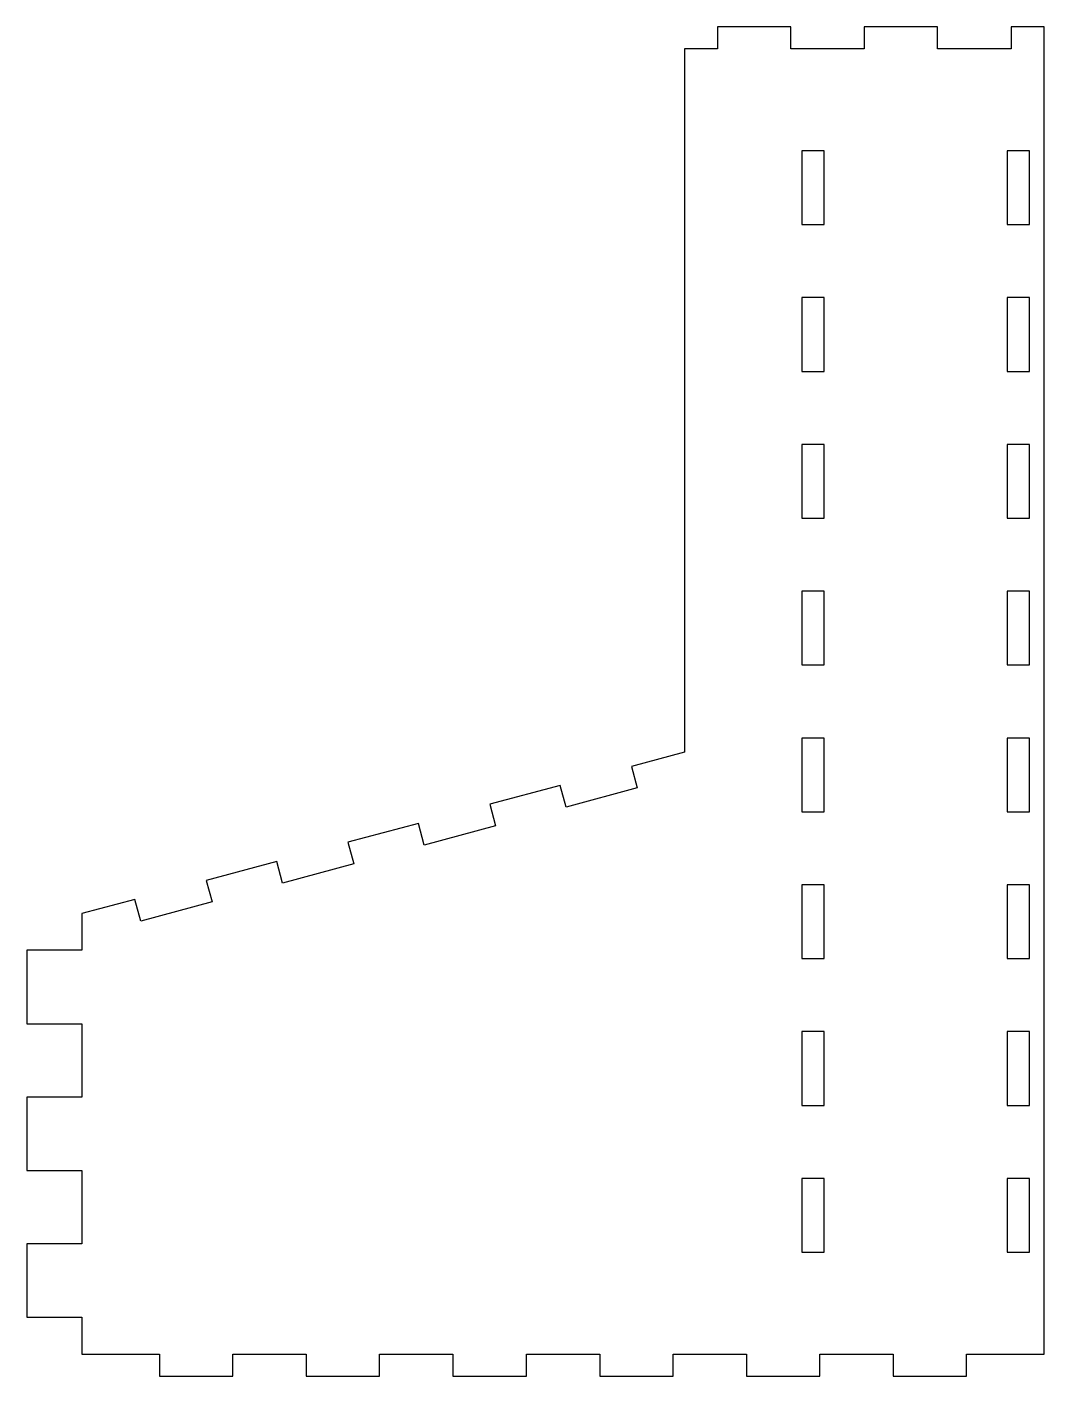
# Model space of a CAD drawing. Header units: millimetres. Extents: x -191 to 86, y -170 to 198.
import ezdxf

# ---------------------------------------------------------------- set-up
doc = ezdxf.new("R2010")
doc.units = ezdxf.units.MM

msp = doc.modelspace()

# ---------------------------------------------------------------- linework, layer by layer
at = {"color": 7, "linetype": 'Continuous', "lineweight": 25}
for p, q in [((-3, 197.6), (-3, 191.6)), ((17, 197.6), (-3, 197.6)), ((17, 191.6), (17, 197.6)), ((37, 197.6), (37, 191.6)), ((57, 197.6), (37, 197.6)), ((57, 191.6), (57, 197.6)), ((77, 197.6), (77, 191.6)), ((86, 197.6), (77, 197.6)), ((86, -164), (86, 197.6)), ((-3, 191.6), (-12, 191.6)), ((-12, 191.6), (-12, 0)), ((37, 191.6), (17, 191.6)), ((77, 191.6), (57, 191.6)), ((26.05, 163.85), (19.95, 163.85)), ((19.95, 163.85), (19.95, 143.75)), ((26.05, 143.75), (26.05, 163.85)), ((82.05, 163.85), (75.95, 163.85)), ((75.95, 163.85), (75.95, 143.75)), ((82.05, 143.75), (82.05, 163.85)), ((19.95, 143.75), (26.05, 143.75)), ((75.95, 143.75), (82.05, 143.75)), ((19.95, 123.85), (19.95, 103.75)), ((26.05, 123.85), (19.95, 123.85)), ((26.05, 103.75), (26.05, 123.85)), ((75.95, 123.85), (75.95, 103.75)), ((82.05, 123.85), (75.95, 123.85)), ((82.05, 103.75), (82.05, 123.85)), ((19.95, 103.75), (26.05, 103.75)), ((75.95, 103.75), (82.05, 103.75)), ((19.95, 83.85), (19.95, 63.75)), ((26.05, 83.85), (19.95, 83.85)), ((26.05, 63.75), (26.05, 83.85)), ((75.95, 83.85), (75.95, 63.75)), ((82.05, 83.85), (75.95, 83.85)), ((82.05, 63.75), (82.05, 83.85)), ((19.95, 63.75), (26.05, 63.75)), ((75.95, 63.75), (82.05, 63.75)), ((19.95, 43.85), (19.95, 23.75)), ((26.05, 43.85), (19.95, 43.85)), ((26.05, 23.75), (26.05, 43.85)), ((75.95, 43.85), (75.95, 23.75)), ((82.05, 43.85), (75.95, 43.85)), ((82.05, 23.75), (82.05, 43.85)), ((19.95, 23.75), (26.05, 23.75)), ((75.95, 23.75), (82.05, 23.75)), ((19.95, 3.85), (19.95, -16.25)), ((26.05, 3.85), (19.95, 3.85)), ((26.05, -16.25), (26.05, 3.85)), ((75.95, 3.85), (75.95, -16.25)), ((82.05, 3.85), (75.95, 3.85)), ((82.05, -16.25), (82.05, 3.85)), ((-12, 0), (-26.44, -3.87)), ((-26.44, -3.87), (-24.86, -9.76)), ((-45.86, -9.07), (-65.08, -14.22)), ((-44.28, -14.96), (-45.86, -9.07)), ((-24.86, -9.76), (-44.28, -14.96)), ((-65.08, -14.22), (-63.5, -20.11)), ((19.95, -16.25), (26.05, -16.25)), ((75.95, -16.25), (82.05, -16.25)), ((-84.49, -19.42), (-103.71, -24.57)), ((-82.91, -25.32), (-84.49, -19.42)), ((-63.5, -20.11), (-82.91, -25.32)), ((-103.71, -24.57), (-102.14, -30.47)), ((-123.13, -29.78), (-142.35, -34.93)), ((-121.55, -35.67), (-123.13, -29.78)), ((-102.14, -30.47), (-121.55, -35.67)), ((-142.35, -34.93), (-140.77, -40.82)), ((19.95, -36.15), (19.95, -56.25)), ((26.05, -36.15), (19.95, -36.15)), ((26.05, -56.25), (26.05, -36.15)), ((75.95, -36.15), (75.95, -56.25)), ((82.05, -36.15), (75.95, -36.15)), ((82.05, -56.25), (82.05, -36.15)), ((-161.77, -40.13), (-176.21, -44)), ((-160.19, -46.02), (-161.77, -40.13)), ((-176.21, -44), (-176.21, -54)), ((-140.77, -40.82), (-160.19, -46.02)), ((-191.21, -54), (-191.21, -74)), ((-176.21, -54), (-191.21, -54)), ((19.95, -56.25), (26.05, -56.25)), ((75.95, -56.25), (82.05, -56.25)), ((-191.21, -74), (-176.21, -74)), ((-176.21, -74), (-176.21, -94)), ((19.95, -76.15), (19.95, -96.25)), ((26.05, -76.15), (19.95, -76.15)), ((26.05, -96.25), (26.05, -76.15)), ((75.95, -76.15), (75.95, -96.25)), ((82.05, -76.15), (75.95, -76.15)), ((82.05, -96.25), (82.05, -76.15)), ((-191.21, -94), (-191.21, -114)), ((-176.21, -94), (-191.21, -94)), ((19.95, -96.25), (26.05, -96.25)), ((75.95, -96.25), (82.05, -96.25)), ((-191.21, -114), (-176.21, -114)), ((-176.21, -114), (-176.21, -134)), ((19.95, -116.15), (19.95, -136.25)), ((26.05, -116.15), (19.95, -116.15)), ((26.05, -136.25), (26.05, -116.15)), ((75.95, -116.15), (75.95, -136.25)), ((82.05, -116.15), (75.95, -116.15)), ((82.05, -136.25), (82.05, -116.15)), ((-191.21, -134), (-191.21, -154)), ((-176.21, -134), (-191.21, -134)), ((19.95, -136.25), (26.05, -136.25)), ((75.95, -136.25), (82.05, -136.25)), ((-191.21, -154), (-176.21, -154)), ((-176.21, -154), (-176.21, -164)), ((-176.21, -164), (-155.1, -164)), ((-155.1, -164), (-155.1, -170)), ((-135.1, -164), (-115.1, -164)), ((-135.1, -170), (-135.1, -164)), ((-115.1, -164), (-115.1, -170)), ((-95.1, -164), (-75.1, -164)), ((-95.1, -170), (-95.1, -164)), ((-75.1, -164), (-75.1, -170)), ((-55.1, -164), (-35.1, -164)), ((-55.1, -170), (-55.1, -164)), ((-35.1, -164), (-35.1, -170)), ((-15.1, -164), (4.9, -164)), ((-15.1, -170), (-15.1, -164)), ((4.9, -164), (4.9, -170)), ((24.9, -164), (44.9, -164)), ((24.9, -170), (24.9, -164)), ((44.9, -164), (44.9, -170)), ((64.9, -164), (86, -164)), ((64.9, -170), (64.9, -164)), ((-155.1, -170), (-135.1, -170)), ((-115.1, -170), (-95.1, -170)), ((-75.1, -170), (-55.1, -170)), ((-35.1, -170), (-15.1, -170)), ((4.9, -170), (24.9, -170)), ((44.9, -170), (64.9, -170))]:
    msp.add_line(p, q, dxfattribs=at)

doc.saveas('drawing.dxf')
